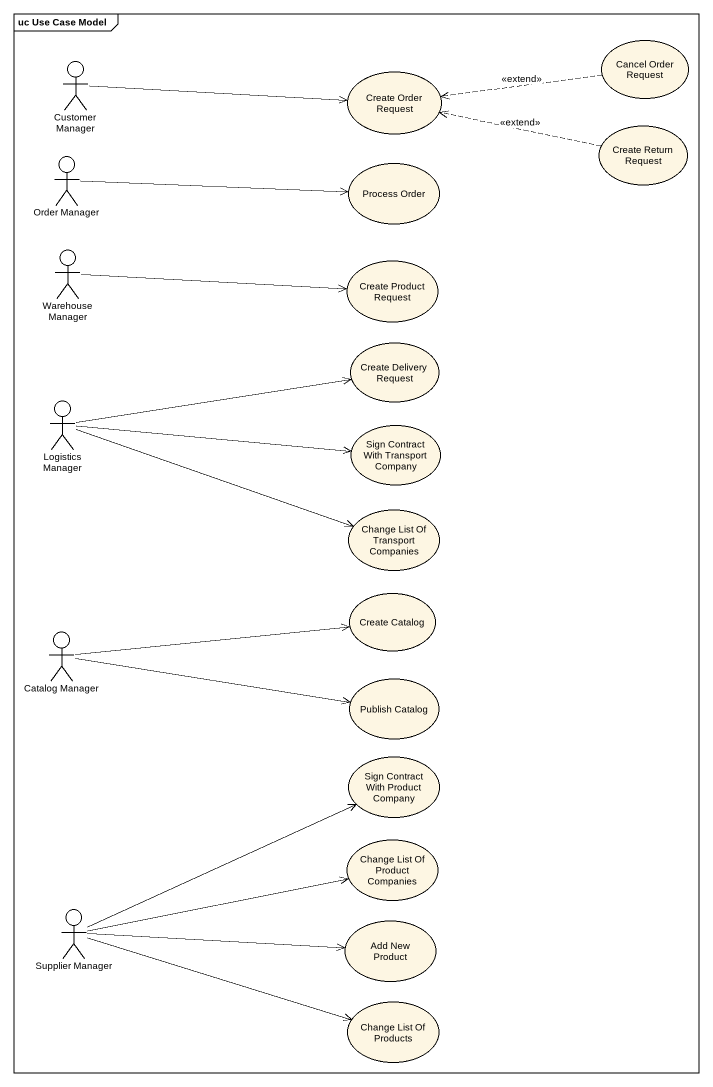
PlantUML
@startuml
mainframe uc Use Case Model
usecase "Cancel Order Request" as Cancel_Order_Request
actor "Customer Manager" as Customer_Manager
usecase "Create Order Request" as Create_Order_Request
usecase "Create Return Request" as Create_Return_Request
actor "Order Manager" as Order_Manager
usecase "Process Order" as Process_Order
actor "Warehouse Manager" as Warehouse_Manager
usecase "Create Product Request" as Create_Product_Request
usecase "Create Delivery Request" as Create_Delivery_Request
actor "Logistics Manager" as Logistics_Manager
usecase "Sign Contract With Transport Company" as Sign_Contract_With
usecase "Change List Of Transport Companies" as Change_List_Of_Transport
usecase "Create Catalog" as Create_Catalog
actor "Catalog Manager" as Catalog_Manager
usecase "Publish Catalog" as Publish_Catalog
usecase "Sign Contract With Product Company" as Sign_Contract_With_Product
usecase "Change List Of Product Companies" as Change_List_Of_Product
actor "Supplier Manager" as Supplier_Manager
usecase "Add New Product" as Add_New_Product
usecase "Change List Of Products" as Change_List_Of_Products
Cancel_Order_Request .left.> Create_Order_Request : <<extend>>
Customer_Manager -right-> Create_Order_Request
Create_Return_Request .left.> Create_Order_Request : <<extend>>
Order_Manager -right-> Process_Order
Warehouse_Manager -right-> Create_Product_Request
Logistics_Manager -right-> Create_Delivery_Request
Logistics_Manager -right-> Sign_Contract_With
Logistics_Manager -right-> Change_List_Of_Transport
Catalog_Manager -right-> Create_Catalog
Catalog_Manager -right-> Publish_Catalog
Supplier_Manager -right-> Sign_Contract_With_Product
Supplier_Manager -right-> Change_List_Of_Product
Supplier_Manager -right-> Add_New_Product
Supplier_Manager -right-> Change_List_Of_Products
@enduml
